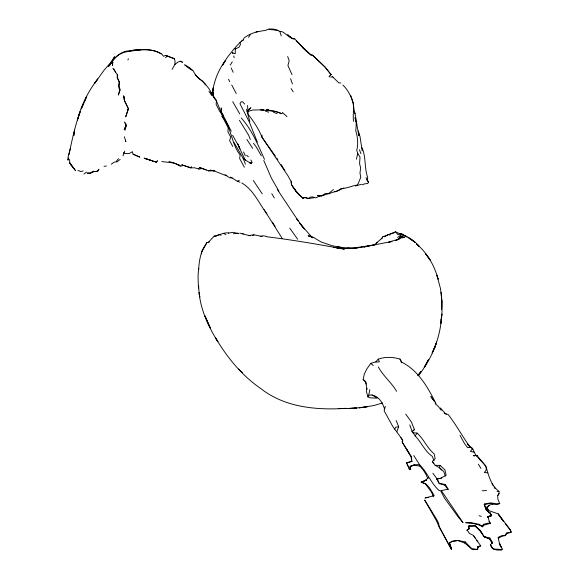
<?xml version="1.0" encoding="UTF-8"?>
<svg xmlns="http://www.w3.org/2000/svg" width="579" height="579" viewBox="0 0 579 579"><rect width="100%" height="100%" fill="white"/><g stroke="black" fill="none" stroke-linecap="round" stroke-linejoin="round"><path stroke-width="0.87" d="M291.44 181.111L291.425 184.44L296.376 191.91L302.6 197.989L305.712 197.41L302.6 197.989M299.813 195.659L292.88 187.082L291.425 184.44L290.839 181.104L288.081 176.002L261.976 137.216L261.998 135.102M342.855 85.019C348.24 90.114 351.098 96.432 353.197 103.236C354.087 109.402 352.669 115.366 353.537 121.38M198.662 269.358C199.031 262.497 200.153 255.411 202.86 249.151L201.955 251.452M441.647 309.164L441.726 301.066L441.654 309.237M172.115 69.386L174.894 64.493L175.039 61.215L174.482 58.776L165.949 55.331L163.444 56.243L161.845 54.079C152.009 48.057 140.284 49.656 129.493 51.35C122.965 51.994 116.871 54.672 112.927 60.086M117.342 74.713L117.175 77.81L119.296 82.008L119.339 86.466L120.085 89.991L118.362 95.079L119.643 90.266L118.42 85.989L119.296 82.008L117.638 78.049L117.342 74.713L112.898 68.228M232.997 53.644L232.215 52.638L235.24 53.76L235.298 47.5L240.169 42.238L243.223 39.958L244.048 38.04C250.092 33.083 257.879 31.36 265.457 30.419C269.872 27.98 275.713 28.841 279.874 31.483L281.821 31.592C286.431 33.488 289.29 38.771 294.675 38.771L303.121 48.071L307 51.538L296.245 40.617M212.609 94.348L212.782 91.989M477.704 549.442L471.979 548.885L465.263 541.922L458.003 540.504L452.337 541.401L449.253 543.03L452.474 541.126L458.003 540.504L464.713 543.037L471.842 549.167L477.704 549.442L477.885 546.482L480.715 545.845L473.412 535.43L469.431 533.425L467.043 529.879L468.816 529.04L466.855 530.509M68.915 154.803C71.97 140.292 75.082 125.549 80.22 111.573L77.47 119.962C81.255 105.038 88.334 91.091 97.771 78.954L94.384 83.709L104.104 70.168L111.899 61.15M418.624 375.641L423.263 369.127L428.518 359.588L424.393 367.252C435.003 351.54 440.865 332.918 441.82 314.028L440.865 323.408L441.256 318.877M192.358 70.32L188.935 67.294L184.629 64.776L187.893 67.562L193.277 70.797C195.673 77.76 203.2 80.257 206.971 86.206C210.995 90.447 212.355 96.606 216.423 100.934L216.119 104.307L219.55 111.096L222.09 114.541L223.465 118.637L228.191 127.879L227.909 131.773L230.674 137.006L229.639 140.697L232.722 146.407M212.457 94.739L212.768 91.699M355.144 113.665L354.305 111.4C356.382 117.617 356.526 124.232 355.745 130.724C357.706 137.042 358.379 143.889 356.751 150.374L357.786 153.522L360.037 157.104L359.573 163.662L360.652 167.801L359.986 173.092L360.768 177.268L358.35 183.333L356.932 185.092C351.569 185.91 346.568 188.653 340.973 188.508C337.774 191.729 333.287 191.548 329.567 193.618C325.311 193.835 321.721 197.367 317.263 195.536L321.606 195.919L324.942 193.704L328.814 193.372L333.417 189.586M358.3 130.934L359.023 133.655L358.799 135.624L356.411 122.017M477.537 549.16L477.885 546.482M441.162 319.651L441.965 314.035L441.987 300.667L440.474 288.552L436.913 275.249L438.129 279.15C434.532 265.718 427.331 253.074 416.648 244.027L419.319 246.531C414.318 240.423 407.515 236.355 400.284 233.771L398.084 234.777L395.45 231.766L390.42 234.104M212.392 93.726L213.318 87.747L212.384 93.972C213.55 81.813 218.326 70.095 225.557 60.274L222.633 65.072L227.106 57.654L234.596 48.18M402.166 442.059L411.582 456.874L411.77 461.716L411.148 457.193L402.166 442.059L402.521 439.808L392.692 426.325L384.138 410.779L385.303 406.378M111.776 62.185L108.382 66.65L112.615 60.976L112.637 65.456L112.565 63.567M362.172 184.802L364.669 183.847L367.795 183.5L368.483 182.103L367.202 180.12L367.679 177.406C364.155 167.946 366.283 156.851 361.882 147.594M368.736 395.189L372.015 394.987L377.255 398.164L370.35 397.867L367.911 396.861L368.736 395.189L369.836 389.616M366.948 388.263L366.333 391.252L367.911 396.861M366.08 384.036L365.53 381.974L363.163 379.527L364.271 374.208L366.869 368.895L370.813 363.359L375.684 361.853L378.261 359.154C385.281 356.621 392.938 356.975 400.009 359.074L401.79 362.237C418.32 370.379 428.098 387.691 436.001 403.693M68.691 158.689L67.996 160.043L67.909 157.683L70.363 148.579M441.372 490.666L441.118 491.737L444.679 498.403L458.279 517.069L462.99 522.663L441.372 490.666L448.059 489.06L448.081 489.581L444.759 485.079L439.302 483.631L436.725 478.898L440.293 478.363L446.17 475.359L444.904 469.837L440.083 465.378L435.147 465.328L433.714 463.2M212.963 90.874L213.362 89.217M356.396 159.225L357.786 153.522M124.984 130.347L126.265 125.491L125.556 122.907M127.945 60.035L128.335 58.682M128.502 108.367L125.73 116.77L128.502 108.367L127.423 111.074M122.98 155.903L124.709 151.148M445.244 476.01L443.789 471.559L439.287 467.571L440.083 465.378M396.81 431.717L398.678 426.73L396.174 420.506M198.785 268.461C197.555 274.764 198.315 281.553 198.423 288.009M67.996 160.043L68.807 157.973M480.715 545.845L477.632 547.539M201.955 251.503L206.898 242.587L209.417 242.058M125.961 125.491L124.203 129.595L126.265 125.491L124.311 121.908M435.292 345.829L432.158 352.973L434.945 346.618M83.586 103.663L81.277 108.932L86.712 96.519L84.411 101.788M498.381 538.304L501.798 536.292L505.518 535.568L506.343 533.686L511.091 532.311L510.403 529.901L498.229 513.906L488.64 510.548L486.845 507.291M398.005 239.554L402.427 236.181L405.879 236.102M505.518 535.568L506.459 532.89L511.091 532.311L510.432 530.733M109.793 65.311L114.548 56.749L110.495 63.133C115.749 57.553 120.837 50.757 129.472 50.88C139.959 49.367 151.647 47.919 161.092 53.883M409.773 424.863L412.451 432.325L412.248 431.304L414.419 429.531L411.437 422.069L405.734 414.108M432.441 461.311L433.418 463.2L432.441 461.311L435.176 458.561L434.091 453.791C427.063 447.943 423.814 439.114 417.104 433.085L412.907 432.766L412.11 431.579M425.225 483.66L421.266 482.22L425.225 483.66L431.717 492.461L433.381 496.76M439.302 483.631L436.856 478.623M464.713 543.037L465.263 541.922M484.478 504.019L485.882 509.259L484.203 504.577L484.478 504.019L490.587 502.883L497.216 503.788L499.757 503.571L497.954 499.503L497.636 495.363L499.062 493.489L498.968 491.339C491.072 485.499 488.437 475.258 485.947 466.146L476.843 455.427L473.267 455.673L474.932 455.962M475.156 526.021L480.114 530.248L484.428 537.153L489.45 538.883L492.179 543.42L492.584 542.588L489.863 538.043L485.166 536.878L484.428 537.153L479.521 530.292L475.294 525.746L468.99 525.696L468.57 526.492L475.156 526.021L479.521 530.292M479.13 524.943L479.405 524.386L482.799 526.803L483.299 524.364L487.605 523.221L490.319 523.373L482.756 525.486L482.799 526.803L479.13 524.943L472.008 523.199L465.69 522.685L472.146 522.917L479.405 524.386M498.106 495.45L499.062 493.489M489.863 538.043L489.45 538.883L485.166 536.878M501.4 549.478L493.59 549.037L496.927 550.05L501.125 550.036L502.29 549.058L499.185 543.703M94.124 171.594L97.692 171.254L98.937 169.213L97.388 171.254L94.124 171.594L90.462 173.28L87.176 173.099L90.302 172.998L93.501 171.073M203.142 248.637L206.898 242.587L208.375 242.283L214.216 236.08C219.108 235.646 223.682 231.998 228.792 232.997M394.603 429.169L395.855 427.164L398.678 426.73M230.174 65.13L232.28 61.815M152.624 160.839L144.128 158.132L156.272 162.185L157.408 160.89M190.563 167.671L181.777 164.805L190.723 167.91L191.555 166.658M248.507 37.374L250.2 34.849M376.393 243.593L377.298 242.246M330.927 74.358L329.104 76.956L331.094 74.64L325.26 67.302L314.535 56.988L312.37 55.179L310.568 54.918L303.121 48.071M413.435 430.928L414.419 429.531M434.084 460.797L432.267 456.353C424.718 451.157 421.396 442.269 415.136 435.878L417.104 433.085M418.682 374.591L420.955 371.465L417.662 375.728M394.161 232.867C390.087 233.294 386.946 235.928 383.001 236.522L381.308 238.838L382.466 237.94M401.377 362.787L401.79 362.237M474.187 452.192L472.848 449.043L472.247 449.036L470.401 451.367L474.187 452.192L476.597 456.259M156.272 162.185L157.307 160.882M116.343 161.266L118.471 158.66M165.601 57.719L167.02 56.047L174.482 58.776M247.284 111.718L250.859 107.716L247.298 111.559M487.525 517.04L488.097 516.439L491.68 515.657L487.525 517.04L491.513 515.375L490.225 513.008L486.042 509.491L490.087 513.291L491.68 515.657L490.225 513.008M490.427 544.781L493.286 549.037L491.578 547.423L490.427 544.781L492.584 542.588M374.28 244.931L381.452 238.649M414.441 464.756L410.012 466.696L414.441 464.756L419.529 464.655C427.237 472.355 430.906 482.922 438.962 490.464L441.459 491.086M444.759 485.079L445.331 484.522L448.059 489.06M397.816 239.54L401.095 236.833M190.723 167.91L194.443 167.765L198.373 168.887L199.806 167.599L206.327 169.965M490.355 504.75L486.396 507.638L487.612 511.539L487.656 508.818L488.213 511.546L489.248 512.936M501.125 550.036L502.29 549.058M120.15 159.384L117.269 161.787L114.295 162.077L111.255 164.248M174.894 64.493L177.782 62.177L180.279 61.222L182.421 62.177L180.279 61.222M426.68 479.984L421.107 481.981L424.364 480.975L428.576 477.718M401.073 234.372L401.783 233.829L407.095 237.173M499.757 503.571L496.507 504.664L490.312 503.441L484.203 504.577M395.92 240.459L400.668 237.781L404.251 237.542L400.668 237.781M83.933 173.997L86.532 172.108M395.71 240.669L399.336 238.881L388.82 242.138L391.925 241.479L363.909 246.929M397.585 237.513L401.652 234.69L404.54 235.552M398.786 238.635L402.427 236.181M241.378 41.203L243.223 39.958M487.214 506.791L489.675 505.134M493.894 503.419L492.497 504.36L491.006 504.193M368.483 182.103L367.202 180.12M119.643 90.266L120.085 89.991M296.376 191.91L303.056 198.228L304.815 197.453L307.847 198.662L310.612 197.005L312.848 196.99L315.873 197.866L319.673 195.934M235.204 49.099L239.315 46.979L240.408 44.453L240.169 42.238M330.906 77.311L332.368 76.58L332.99 77.101M208.606 170.935L210.351 170.074L213.817 170.957M343.89 188.023L336.196 191.584L334.713 191.794M424.364 480.975L426.578 479.998M230.637 177.073L237.224 181.234L239.272 180.373M252.466 235.421L254.007 234.857L262.149 236.478M361.354 184.303L355.354 185.989M247.175 111.682L252.82 110.017L263.756 109.815L260.478 109.778L275.553 111.429L281.93 113.694L275.553 111.429L269.481 110.307M440.163 478.645L441.683 478.102M382.538 402.97L373.817 405.568L364.162 407.138M307.847 198.662L314.223 197.707M412.045 461.159L406.559 462.816L409.367 469.33L410.728 469.576L410.193 467.419M129.472 50.88L134.835 49.932L140.234 49.924M202.382 168.323L199.429 169.133L198.373 168.887M228.394 233.12L233.142 232.324L238.722 233.655M83.202 170.943L80.698 171.565L77.962 170.356M410.229 462.085L406.559 462.816L409.664 469.287L410.728 469.576M294.675 38.771L293.198 39.075L289.97 36.643M375.105 244.693L363.742 246.922M260.637 236.29L263.307 235.747L266.485 236.435M373.455 245.069L349.477 248.637L350.505 248.521L339.323 248.442L344.491 248.637L336.435 247.769M168.938 161.476L174.388 163.133L180.344 166.057L183.456 165.529M428.75 497.39L425.015 497.983L434.228 495.646L429.582 487.887L425.362 483.385M362.041 247.204L354.891 248.109M363.822 246.944L365.595 246.683M359.697 247.544L362.222 247.175M409.664 469.287L410.562 469.294L410.294 466.182L413.862 465.313L419.739 466.015L423.502 470.329L426.231 474.816L427.751 478.594M256.077 31.888L258.61 31.534M362.526 407.363L359.255 407.826L367.433 406.682L354.167 408.304L338.302 408.593L346.054 408.361C316.583 410.272 284.919 407.515 260.89 388.639C241.856 375.576 226.946 357.286 215.33 337.485L217.892 341.748C208.447 326.882 200.768 310.12 199.067 292.424M233.337 233.793L237.947 233.185M104.039 166.318L106.406 166.021M353.783 248.029L357.663 247.537M505.351 535.286L501.769 535.727L498.085 537.348L499.17 542.161L501.153 546.931L499.959 544.962M248.941 235.472L254.007 234.857M352.206 248.434L353.863 248.253M355.52 248.065L358.01 247.79M214.795 170.747L208.903 170.935L199.806 167.599M497.021 491.513L498.968 491.339M472.848 449.043L471.429 447.335L467.557 447.625L464.394 443.362L460.023 435.379M436.725 478.898L438.441 478.775M375.843 362.092L379.419 361.846L378.261 359.154M347.306 248.304L342.24 248.623L352.553 248.102L347.306 248.304L350.027 248.21L337.275 246.944L341.27 247.544M482.148 490.789L486.483 490.543M249.549 162.677L252.154 162.554L250.859 159.942M232.201 177.84L229.783 177.898L225.122 174.619M340.828 82.927L338.896 82.949L332.368 76.58M216.423 100.934L222.09 114.541M395.45 231.766L400.277 234.046M201.354 252.22L201.731 253.971M242.319 233.836L250.164 235.791M400.284 233.771L401.783 233.829M487.728 472.819L484.261 472.515C490.97 466.587 478.999 461.231 476.843 455.427L477.009 455.709M383.001 236.522L384.789 236.688L388.415 234.386L389.928 235.067M214.216 236.08L216.003 236.246L218.768 234.596L221.178 235.233M161.773 161.541C167.997 162.576 175.148 162.04 180.344 166.057M266.789 236.775C292.742 239.909 318.58 244.439 344.324 249.136L338.122 247.87M334.879 247.537L333.323 247.298L342.073 248.681M278.333 30.484L269.749 29.428L269.134 28.95M239.742 233.156L243.354 233.851M439.439 483.349L445.331 484.522M266.362 109.699L268.613 110.148M341.994 247.602L331.854 245.655L323.849 242.919L320.824 241.841L313.471 237.354L308.166 235.798L313.196 237.665M266.427 109.728L269.705 110.459L266.68 109.641M250.07 163.314L251.583 163.691L245.901 160.448L243.115 158.125M479.057 515.723L481.33 516.359M177.891 164.668L179.403 165.102M444.18 413.225L448.124 414.484C456.469 425.022 462.614 437.058 470.626 447.748M156.569 162.192L144.591 158.371M237.224 181.234L239.967 182.197M265.276 110.987L268.613 112.203M133.032 154.188L139.742 157.061L133.032 154.188L132.468 151.705L129.255 153.5L124.615 153.406L123.385 152.675M306.465 197.714L308.745 198.626M273.527 112.225L277.015 113.629M372.015 394.987C379.093 396.42 382.741 402.977 384.637 409.36M226.555 175.842L213.065 170.516M223.935 233.583L225.911 234.553M241.783 182.971C253.588 189.796 258.979 203.497 266.955 213.919M435.147 465.328L439.287 467.571M165.949 55.331L167.02 56.047M363.163 379.527L365.79 381.619L366.927 389.363M306.834 51.256L311.169 54.925L312.667 55.179L318.269 60.686L314.535 56.988M240.22 370.719L242.217 372.492L238.338 369.018M282.299 112.406L286.989 116.611M246.654 155.281L248.355 156.808M435.126 403.585L438.383 406.53L441.227 410.279M188.935 67.294L191.113 69.285M287.625 34.414L291.816 38.315M325.26 67.302L318.103 60.404M370.813 363.359L373.296 365.682M446.221 414.506L440.402 407.949M310.134 235.313L312.776 237.831M310.431 235.559L299.604 223.089L304.344 229.045L296.745 218.833L298.185 220.809L277.479 189.731M439.468 467.767L441.654 470.112M470.77 447.668L468.375 445.077L470.423 447.386M325.42 67.584L331.094 74.64M241.277 117.986C251.923 129.841 258.039 144.96 264.473 159.348M244.62 104.032L242.572 101.723L240.936 101.991L239.959 103.721L249.216 121.807L257.365 142.152M195.398 74.756L198.698 78.491L202.397 80.959L205.567 84.975M246.915 139.488L252.647 148.34M69.755 162.981L75.596 170.704L69.755 162.981L69.603 159.413M505.185 523.561L510.106 529.944M297.671 239.236L289.761 228.148M498.251 514.42L500.307 517.069M253.493 143.266L256.331 147.008L261.324 155.852M223.183 115.127L220.715 111.66M71.029 164.87L73.866 168.619M437.934 480.049L432.868 473.26M433.989 400.784L430.827 396.564L434.778 401.862M276.74 158.081L277.79 159.5M267.693 145.343L270.545 149.237M275.315 156.135L271.023 149.954M500.777 517.72L503.629 521.614L498.229 513.906M267.216 144.692L262.135 137.455M415.136 435.878L412.248 431.304M489.009 521.455L490.319 523.373L488.842 520.21L488.097 516.439M491.933 483.726L493.366 485.824M239.424 120.273L248.688 135.269L250.352 139.525M278.897 191.193L271.5 178.332L263.756 160.434M396.593 391.317C391.433 382.429 383.117 375.974 378.268 366.869M262.222 193.835L253.305 180.489M293.184 187.089L296.05 191.396M234.068 142.557L243.1 158.277L245.445 164.219M476.785 540.496L477.646 541.792M473.412 535.43L475.482 538.55M248.319 114.526C253.674 121.496 258.784 128.987 261.976 137.216M216.72 100.934L210.98 92.531M208.983 91.294L211.704 95.542M291.128 88.594L293.213 91.851M264.089 209.656L282.32 238.606M353.197 103.236L354.5 112.623M125.607 141.131L125.925 141.652L124.369 136.76M478.392 464.184L480.954 468.447M232.7 101.672L239.764 113.925M271.783 193.69L274.345 197.953M413.768 455.535L419.529 464.655L419.739 466.015M239.062 146.719L232.62 135.327M281.184 164.494L284.875 170.711M272.521 222.198L275.09 226.498M400.798 437.478L402.883 440.981M480.114 530.248L482.524 534.316M223.465 118.637L221.866 115.938C231.614 126.967 231.086 143.599 240.111 154.969L239.67 158.581L244.374 167.259M406.472 448.877L408.883 452.944M494.198 487.265L495.038 488.698M113.824 69.039L115.59 72.114M228.51 79.345L229.798 81.668M70.102 163.169L71.188 165.153M231.723 84.983L236.254 93.53M231.274 131.252L221.547 112.297L221.207 107.933L221.554 112.145M471.429 447.335L472.247 449.036M245.366 160.434L239.04 147.03M231.187 68.004L233.156 72.303M243.549 151.937L245.344 155.867M123.457 95.607L124.42 100.543L128.364 108.642L124.42 100.543L124.101 96.599L124.123 97.12M292.033 74.713L287.908 65.521L289.203 60.795L287.669 56.51M400.009 359.074L401.363 362.316M237.889 144.142L239.88 148.998L238.02 144.106M468.505 445.642L467.897 444.122L468.237 445.063M359.421 149.744L360.941 153.688M366.029 177.543L367.05 180.214M449.557 543.84L451.584 549.167L449.528 542.472M290.557 78.643L292.424 83.919M350.765 95.528L353.516 103.757M359.023 133.655L360.051 136.666L362.164 150.837M112.471 61.215L112.985 62.822M279.874 31.483L281.249 35.912M233.692 56.004L234.206 57.697M199.994 297.005L199.14 293.77L198.604 285.541M354.869 117.595L355.947 121.778L355.651 118.398M510.403 529.901L510.931 532.029M249.817 121.518L246.48 109.214M468.751 527.339L469.12 529.04L468.99 525.696M410.2 467.564L410.562 469.294M213.629 96.534L212.891 92.358L213.687 97.258M400.183 235.573L400.379 237.043M247.544 105.501L248.167 113.448M441.48 297.83L441.77 301.471M441.075 292.229L441.379 296.405M74.242 132.33L73.786 135.602L74.604 130.166L74.242 132.33M436.609 342.196L434.489 348.218L436.609 342.196M356.534 407.92L348.927 408.499L356.534 407.92M412.313 240.321L408.788 237.976L415.418 242.587L412.313 240.321M428.554 257.749L425.71 254.007L430.154 260.007L428.554 257.749M432.47 512.502L424.646 500.053L436.385 520.622L439.179 526.999L451.287 549.167L439.157 526.485C438.86 521.23 434.728 517.076 432.47 512.502M210.264 327.837L204.98 315.96L210.264 327.837"/></g></svg>
